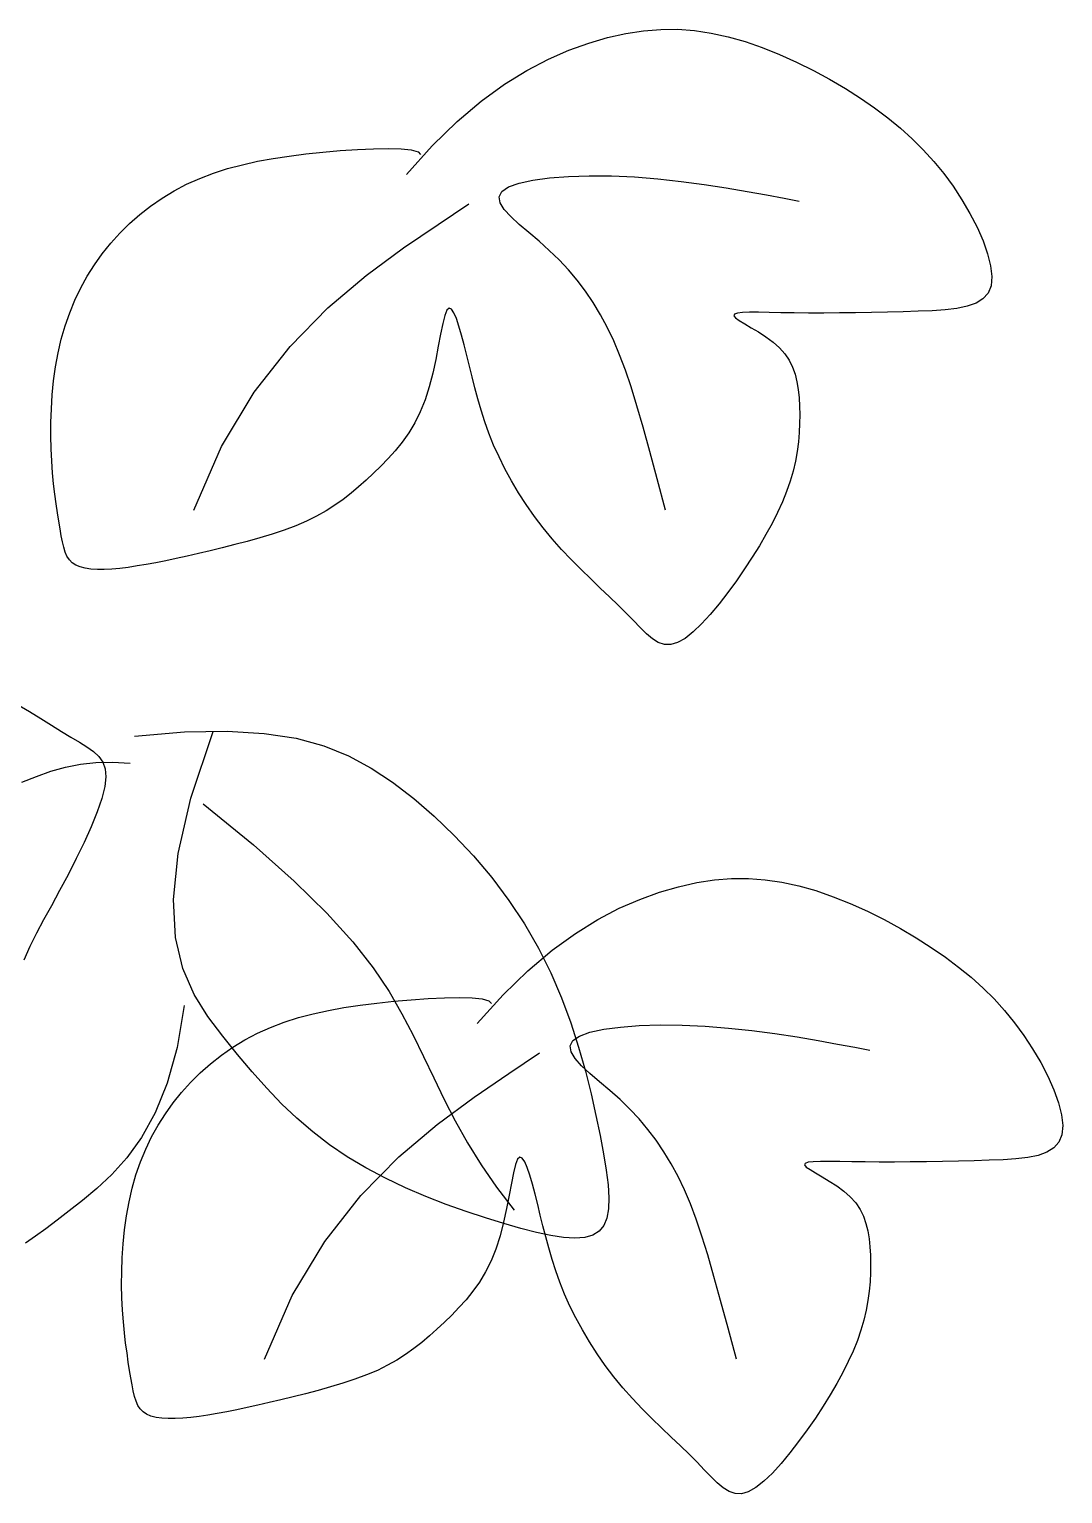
# Model space of a CAD drawing. Header units: millimetres. Extents: x 2 to 5882, y 1831 to 3462.
# Drawn here: x 649.878 to 651.107, y 2702.521 to 2704.263 of the extents above; entities that cross this region are included whole.
import ezdxf

# ---------------------------------------------------------------- set-up
doc = ezdxf.new("R2010")
doc.units = ezdxf.units.MM
doc.layers.add('LH', color=94, linetype='Continuous')
doc.layers.add('尺寸标注', color=4, linetype='Continuous')

# ---------------------------------------------------------------- blocks, each defined once
blk = doc.blocks.new('15')
at = {"layer": 'LH', "color": 38}
for p, q in [((0.3008, 2.2635), (0.3148, 2.2657)), ((0.3148, 2.2657), (0.3284, 2.2668)), ((0.3284, 2.2668), (0.3418, 2.2669)), ((0.3418, 2.2669), (0.3551, 2.2659)), ((0.3551, 2.2659), (0.3684, 2.2639)), ((0.3684, 2.2639), (0.3818, 2.261)), ((0.2556, 2.2502), (0.2713, 2.2558)), ((0.2713, 2.2558), (0.2863, 2.2603)), ((0.2863, 2.2603), (0.3008, 2.2635)), ((0.3818, 2.261), (0.3954, 2.2571)), ((0.3954, 2.2571), (0.409, 2.2524)), ((0.409, 2.2524), (0.4227, 2.2469)), ((0.2222, 2.2343), (0.2393, 2.2432)), ((0.2393, 2.2432), (0.2556, 2.2502)), ((0.4227, 2.2469), (0.4362, 2.2409)), ((0.4362, 2.2409), (0.4495, 2.2342)), ((0.2045, 2.2233), (0.2222, 2.2343)), ((0.4495, 2.2342), (0.4624, 2.2272)), ((0.1861, 2.2099), (0.2045, 2.2233)), ((0.4624, 2.2272), (0.4749, 2.2198)), ((0.4749, 2.2198), (0.4868, 2.2122)), ((0.167, 2.1937), (0.1861, 2.2099)), ((0.4868, 2.2122), (0.498, 2.2045)), ((0.498, 2.2045), (0.5086, 2.1966)), ((0.5086, 2.1966), (0.5185, 2.1884)), ((0.1472, 2.1744), (0.167, 2.1937)), ((0.5185, 2.1884), (0.5279, 2.18)), ((0.0742, 2.1707), (0.0878, 2.1716)), ((0.0878, 2.1716), (0.1007, 2.1722)), ((0.1007, 2.1722), (0.1125, 2.1724)), ((0.1125, 2.1724), (0.1226, 2.1721)), ((0.1226, 2.1721), (0.1306, 2.1713)), ((0.1267, 2.1518), (0.1472, 2.1744)), ((0.1306, 2.1713), (0.1359, 2.1698)), ((0.5279, 2.18), (0.5367, 2.1712)), ((0.5367, 2.1712), (0.545, 2.1621)), ((-0.0151, 2.1564), (-0.0034, 2.1595)), ((-0.0034, 2.1595), (0.0086, 2.1622)), ((0.0086, 2.1622), (0.021, 2.1645)), ((0.021, 2.1645), (0.0338, 2.1664)), ((0.0338, 2.1664), (0.047, 2.1681)), ((0.047, 2.1681), (0.0605, 2.1695)), ((0.0605, 2.1695), (0.0742, 2.1707)), ((0.1359, 2.1698), (0.138, 2.1676)), ((0.545, 2.1621), (0.5529, 2.1525)), ((-0.0476, 2.144), (-0.0372, 2.1487)), ((-0.0372, 2.1487), (-0.0263, 2.1528)), ((-0.0263, 2.1528), (-0.0151, 2.1564)), ((0.2271, 2.1473), (0.2402, 2.1491)), ((0.2402, 2.1491), (0.2552, 2.1502)), ((0.2552, 2.1502), (0.2717, 2.1507)), ((0.2717, 2.1507), (0.2893, 2.1506)), ((0.2893, 2.1506), (0.3075, 2.1498)), ((0.3075, 2.1498), (0.326, 2.1483)), ((0.326, 2.1483), (0.3446, 2.1463)), ((0.5529, 2.1525), (0.5603, 2.1424)), ((-0.0671, 2.133), (-0.0576, 2.1388)), ((-0.0576, 2.1388), (-0.0476, 2.144)), ((0.2003, 2.1341), (0.2024, 2.1383)), ((0.2024, 2.1383), (0.2078, 2.1419)), ((0.2078, 2.1419), (0.2161, 2.1449)), ((0.2161, 2.1449), (0.2271, 2.1473)), ((0.3446, 2.1463), (0.3628, 2.1438)), ((0.3628, 2.1438), (0.3804, 2.1411)), ((0.3804, 2.1411), (0.397, 2.1383)), ((0.397, 2.1383), (0.4124, 2.1356)), ((0.5603, 2.1424), (0.5673, 2.1318)), ((-0.0848, 2.12), (-0.0762, 2.1267)), ((-0.0762, 2.1267), (-0.0671, 2.133)), ((0.1518, 2.1122), (0.1761, 2.1286)), ((0.2011, 2.1293), (0.2003, 2.1341)), ((0.2043, 2.1241), (0.2011, 2.1293)), ((0.4124, 2.1356), (0.4262, 2.1329)), ((0.4262, 2.1329), (0.4381, 2.1306)), ((0.5673, 2.1318), (0.5737, 2.1209)), ((-0.093, 2.1128), (-0.0848, 2.12)), ((0.2095, 2.1184), (0.2043, 2.1241)), ((0.2161, 2.1122), (0.2095, 2.1184)), ((0.5737, 2.1209), (0.5793, 2.1099)), ((-0.1078, 2.0972), (-0.1007, 2.1052)), ((-0.1007, 2.1052), (-0.093, 2.1128)), ((0.1243, 2.0936), (0.1518, 2.1122)), ((0.2237, 2.1057), (0.2161, 2.1122)), ((0.2319, 2.0988), (0.2237, 2.1057)), ((0.5793, 2.1099), (0.5841, 2.0992)), ((-0.1145, 2.0889), (-0.1078, 2.0972)), ((0.0948, 2.0718), (0.1243, 2.0936)), ((0.24, 2.0915), (0.2319, 2.0988)), ((0.2478, 2.084), (0.24, 2.0915)), ((0.5841, 2.0992), (0.5877, 2.0889)), ((-0.1264, 2.0712), (-0.1207, 2.0802)), ((-0.1207, 2.0802), (-0.1145, 2.0889)), ((0.2552, 2.0761), (0.2478, 2.084)), ((0.5877, 2.0889), (0.5901, 2.0794)), ((0.5901, 2.0794), (0.5911, 2.0709)), ((-0.1316, 2.0619), (-0.1264, 2.0712)), ((0.0644, 2.0461), (0.0948, 2.0718)), ((0.2621, 2.0679), (0.2552, 2.0761)), ((0.2687, 2.0593), (0.2621, 2.0679)), ((0.5911, 2.0709), (0.5904, 2.0636)), ((-0.1362, 2.0522), (-0.1316, 2.0619)), ((0.2748, 2.0502), (0.2687, 2.0593)), ((0.5881, 2.0577), (0.584, 2.0532)), ((0.5904, 2.0636), (0.5881, 2.0577)), ((-0.1403, 2.0422), (-0.1362, 2.0522)), ((0.0344, 2.0154), (0.0644, 2.0461)), ((0.1588, 2.0441), (0.1571, 2.0399)), ((0.1605, 2.0457), (0.1588, 2.0441)), ((0.1624, 2.0449), (0.1605, 2.0457)), ((0.1643, 2.0421), (0.1624, 2.0449)), ((0.2806, 2.0406), (0.2748, 2.0502)), ((0.5326, 2.0434), (0.5208, 2.043)), ((0.5438, 2.0438), (0.5326, 2.0434)), ((0.554, 2.0445), (0.5438, 2.0438)), ((0.5633, 2.0456), (0.554, 2.0445)), ((0.5715, 2.0473), (0.5633, 2.0456)), ((0.5785, 2.0497), (0.5715, 2.0473)), ((0.584, 2.0532), (0.5785, 2.0497)), ((-0.147, 2.0213), (-0.1439, 2.0319)), ((-0.1439, 2.0319), (-0.1403, 2.0422)), ((0.1555, 2.0335), (0.1538, 2.0253)), ((0.1571, 2.0399), (0.1555, 2.0335)), ((0.1664, 2.0375), (0.1643, 2.0421)), ((0.1684, 2.0315), (0.1664, 2.0375)), ((0.286, 2.0306), (0.2806, 2.0406)), ((0.3868, 2.041), (0.3863, 2.0398)), ((0.3863, 2.0398), (0.3877, 2.0381)), ((0.3892, 2.0418), (0.3868, 2.041)), ((0.3877, 2.0381), (0.3907, 2.0359)), ((0.3932, 2.0423), (0.3892, 2.0418)), ((0.3907, 2.0359), (0.395, 2.0333)), ((0.3989, 2.0425), (0.3932, 2.0423)), ((0.395, 2.0333), (0.4002, 2.0303)), ((0.406, 2.0425), (0.3989, 2.0425)), ((0.4143, 2.0424), (0.406, 2.0425)), ((0.4238, 2.0422), (0.4143, 2.0424)), ((0.4343, 2.042), (0.4238, 2.0422)), ((0.4457, 2.0419), (0.4343, 2.042)), ((0.4577, 2.0419), (0.4457, 2.0419)), ((0.4701, 2.042), (0.4577, 2.0419)), ((0.4829, 2.0422), (0.4701, 2.042)), ((0.4957, 2.0424), (0.4829, 2.0422)), ((0.5084, 2.0427), (0.4957, 2.0424)), ((0.5208, 2.043), (0.5084, 2.0427)), ((-0.1495, 2.0105), (-0.147, 2.0213)), ((0.1538, 2.0253), (0.152, 2.0157)), ((0.1705, 2.0245), (0.1684, 2.0315)), ((0.1726, 2.0166), (0.1705, 2.0245)), ((0.2911, 2.02), (0.286, 2.0306)), ((0.4002, 2.0303), (0.4059, 2.0269)), ((0.4059, 2.0269), (0.4118, 2.0231)), ((0.4118, 2.0231), (0.4175, 2.0189)), ((-0.1515, 1.9994), (-0.1495, 2.0105)), ((0.0059, 1.9791), (0.0344, 2.0154)), ((0.152, 2.0157), (0.15, 2.0052)), ((0.1747, 2.0083), (0.1726, 2.0166)), ((0.2958, 2.0088), (0.2911, 2.02)), ((0.3004, 1.9967), (0.2958, 2.0088)), ((0.4175, 2.0189), (0.4226, 2.0144)), ((0.4226, 2.0144), (0.4269, 2.0096)), ((0.4269, 2.0096), (0.4303, 2.0045)), ((-0.1531, 1.9882), (-0.1515, 1.9994)), ((0.15, 2.0052), (0.1476, 1.9943)), ((0.1768, 1.9999), (0.1747, 2.0083)), ((0.1788, 1.9913), (0.1768, 1.9999)), ((0.4303, 2.0045), (0.433, 1.999)), ((0.433, 1.999), (0.435, 1.9934)), ((-0.1542, 1.9771), (-0.1531, 1.9882)), ((0.1476, 1.9943), (0.1448, 1.9835)), ((0.181, 1.9826), (0.1788, 1.9913)), ((0.3049, 1.9833), (0.3004, 1.9967)), ((0.435, 1.9934), (0.4365, 1.9874)), ((0.4365, 1.9874), (0.4375, 1.9812)), ((-0.1549, 1.966), (-0.1542, 1.9771)), ((-0.02, 1.9361), (0.0059, 1.9791)), ((0.1448, 1.9835), (0.1416, 1.9731)), ((0.1834, 1.9738), (0.181, 1.9826)), ((0.186, 1.9649), (0.1834, 1.9738)), ((0.3095, 1.9683), (0.3049, 1.9833)), ((0.4375, 1.9812), (0.4382, 1.9748)), ((0.4382, 1.9748), (0.4385, 1.9682)), ((-0.1553, 1.9551), (-0.1549, 1.966)), ((0.1377, 1.9635), (0.1333, 1.9548)), ((0.1416, 1.9731), (0.1377, 1.9635)), ((0.1889, 1.9558), (0.186, 1.9649)), ((0.3144, 1.9514), (0.3095, 1.9683)), ((0.4385, 1.9682), (0.4387, 1.9613)), ((-0.1553, 1.9445), (-0.1553, 1.9551)), ((0.1333, 1.9548), (0.1285, 1.9469)), ((0.1922, 1.9467), (0.1889, 1.9558)), ((0.3198, 1.9322), (0.3144, 1.9514)), ((0.4386, 1.9543), (0.4383, 1.9471)), ((0.4387, 1.9613), (0.4386, 1.9543)), ((-0.1551, 1.9343), (-0.1553, 1.9445)), ((0.1233, 1.9396), (0.1179, 1.9328)), ((0.1285, 1.9469), (0.1233, 1.9396)), ((0.1959, 1.9373), (0.1922, 1.9467)), ((0.4376, 1.9398), (0.4366, 1.9322)), ((0.4383, 1.9471), (0.4376, 1.9398)), ((-0.1546, 1.9246), (-0.1551, 1.9343)), ((-0.042, 1.8857), (-0.02, 1.9361)), ((0.1179, 1.9328), (0.1122, 1.9265)), ((0.2002, 1.9279), (0.1959, 1.9373)), ((0.2049, 1.9184), (0.2002, 1.9279)), ((0.3257, 1.9104), (0.3198, 1.9322)), ((0.4366, 1.9322), (0.4352, 1.9245)), ((-0.1539, 1.9153), (-0.1546, 1.9246)), ((0.1064, 1.9206), (0.1006, 1.9149)), ((0.1122, 1.9265), (0.1064, 1.9206)), ((0.2101, 1.9089), (0.2049, 1.9184)), ((0.4334, 1.9166), (0.431, 1.9086)), ((0.4352, 1.9245), (0.4334, 1.9166)), ((-0.1531, 1.9066), (-0.1539, 1.9153)), ((-0.1521, 1.8983), (-0.1531, 1.9066)), ((0.0888, 1.9041), (0.0828, 1.899)), ((0.0947, 1.9094), (0.0888, 1.9041)), ((0.1006, 1.9149), (0.0947, 1.9094)), ((0.2157, 1.8994), (0.2101, 1.9089)), ((0.3323, 1.8857), (0.3257, 1.9104)), ((0.431, 1.9086), (0.4282, 1.9005)), ((-0.1511, 1.8906), (-0.1521, 1.8983)), ((0.0765, 1.8941), (0.07, 1.8895)), ((0.0828, 1.899), (0.0765, 1.8941)), ((0.2218, 1.89), (0.2157, 1.8994)), ((0.4282, 1.9005), (0.4249, 1.8922)), ((-0.15, 1.8835), (-0.1511, 1.8906)), ((-0.149, 1.8769), (-0.15, 1.8835)), ((0.0555, 1.8808), (0.0475, 1.8769)), ((0.063, 1.885), (0.0555, 1.8808)), ((0.07, 1.8895), (0.063, 1.885)), ((0.2282, 1.8807), (0.2218, 1.89)), ((0.421, 1.8837), (0.4167, 1.8751)), ((0.4249, 1.8922), (0.421, 1.8837)), ((-0.148, 1.8709), (-0.149, 1.8769)), ((-0.147, 1.8654), (-0.148, 1.8709)), ((0.0297, 1.8698), (0.0202, 1.8666)), ((0.0389, 1.8732), (0.0297, 1.8698)), ((0.0475, 1.8769), (0.0389, 1.8732)), ((0.2351, 1.8717), (0.2282, 1.8807)), ((0.2422, 1.863), (0.2351, 1.8717)), ((0.4167, 1.8751), (0.4119, 1.8664)), ((-0.1461, 1.8605), (-0.147, 1.8654)), ((-0.1451, 1.8562), (-0.1461, 1.8605)), ((-0.0095, 1.8583), (-0.0194, 1.8558)), ((0.0004, 1.8609), (-0.0095, 1.8583)), ((0.0104, 1.8637), (0.0004, 1.8609)), ((0.0202, 1.8666), (0.0104, 1.8637)), ((0.2497, 1.8545), (0.2422, 1.863)), ((0.4119, 1.8664), (0.4067, 1.8574)), ((-0.1439, 1.8524), (-0.1451, 1.8562)), ((-0.1425, 1.8491), (-0.1439, 1.8524)), ((-0.1406, 1.8463), (-0.1425, 1.8491)), ((-0.1384, 1.844), (-0.1406, 1.8463)), ((-0.0558, 1.8474), (-0.0641, 1.8456)), ((-0.0472, 1.8493), (-0.0558, 1.8474)), ((-0.0383, 1.8514), (-0.0472, 1.8493)), ((-0.029, 1.8535), (-0.0383, 1.8514)), ((-0.0194, 1.8558), (-0.029, 1.8535)), ((0.2574, 1.8464), (0.2497, 1.8545)), ((0.2652, 1.8386), (0.2574, 1.8464)), ((0.401, 1.8483), (0.3949, 1.8391)), ((0.4067, 1.8574), (0.401, 1.8483)), ((-0.1355, 1.8421), (-0.1384, 1.844)), ((-0.1321, 1.8406), (-0.1355, 1.8421)), ((-0.1281, 1.8396), (-0.1321, 1.8406)), ((-0.1235, 1.8389), (-0.1281, 1.8396)), ((-0.1184, 1.8386), (-0.1235, 1.8389)), ((-0.1129, 1.8386), (-0.1184, 1.8386)), ((-0.1069, 1.8389), (-0.1129, 1.8386)), ((-0.1005, 1.8395), (-0.1069, 1.8389)), ((-0.0939, 1.8403), (-0.1005, 1.8395)), ((-0.0869, 1.8414), (-0.0939, 1.8403)), ((-0.0796, 1.8426), (-0.0869, 1.8414)), ((-0.072, 1.844), (-0.0796, 1.8426)), ((-0.0641, 1.8456), (-0.072, 1.844)), ((0.2729, 1.8311), (0.2652, 1.8386)), ((0.3949, 1.8391), (0.3884, 1.8297)), ((0.2805, 1.8239), (0.2729, 1.8311)), ((0.2878, 1.817), (0.2805, 1.8239)), ((0.3884, 1.8297), (0.3817, 1.8203)), ((0.2947, 1.8104), (0.2878, 1.817)), ((0.3747, 1.8114), (0.3677, 1.803)), ((0.3817, 1.8203), (0.3747, 1.8114)), ((0.3011, 1.8041), (0.2947, 1.8104)), ((0.3069, 1.7981), (0.3011, 1.8041)), ((0.3677, 1.803), (0.3608, 1.7955)), ((0.3121, 1.7925), (0.3069, 1.7981)), ((0.3171, 1.7877), (0.3121, 1.7925)), ((0.3541, 1.7891), (0.3477, 1.784)), ((0.3608, 1.7955), (0.3541, 1.7891)), ((0.3218, 1.7837), (0.3171, 1.7877)), ((0.3265, 1.7808), (0.3218, 1.7837)), ((0.3313, 1.7792), (0.3265, 1.7808)), ((0.3363, 1.7791), (0.3313, 1.7792)), ((0.3418, 1.7806), (0.3363, 1.7791)), ((0.3477, 1.784), (0.3418, 1.7806)), ((-0.1817, 1.7315), (-0.1722, 1.726)), ((-0.1722, 1.726), (-0.1632, 1.7206)), ((-0.1632, 1.7206), (-0.1547, 1.7152)), ((-0.1547, 1.7152), (-0.1468, 1.7102)), ((-0.1468, 1.7102), (-0.1395, 1.7057)), ((-0.0889, 1.7066), (-0.0494, 1.7098)), ((-0.0494, 1.7098), (-0.0154, 1.7104)), ((-0.0442, 1.6574), (-0.0265, 1.7101)), ((-0.0154, 1.7104), (0.0139, 1.7087)), ((0.0139, 1.7087), (0.0392, 1.7048)), ((-0.1395, 1.7057), (-0.1327, 1.7016)), ((-0.1327, 1.7016), (-0.1267, 1.698)), ((-0.1267, 1.698), (-0.1215, 1.6943)), ((0.0392, 1.7048), (0.0613, 1.6988)), ((0.0613, 1.6988), (0.0809, 1.6908)), ((-0.1438, 1.6818), (-0.1319, 1.6842)), ((-0.1319, 1.6842), (-0.1195, 1.6856)), ((-0.1215, 1.6943), (-0.1173, 1.6904)), ((-0.1195, 1.6856), (-0.1064, 1.6859)), ((-0.1173, 1.6904), (-0.1142, 1.6859)), ((-0.1142, 1.6859), (-0.1122, 1.6807)), ((-0.1064, 1.6859), (-0.0923, 1.685)), ((0.0809, 1.6908), (0.0988, 1.6812)), ((-0.1784, 1.67), (-0.1668, 1.6746)), ((-0.1668, 1.6746), (-0.1553, 1.6786)), ((-0.1553, 1.6786), (-0.1438, 1.6818)), ((-0.1116, 1.6743), (-0.1125, 1.6665)), ((-0.1122, 1.6807), (-0.1116, 1.6743)), ((0.0988, 1.6812), (0.1158, 1.6699)), ((-0.1125, 1.6665), (-0.1149, 1.6571)), ((0.1158, 1.6699), (0.1325, 1.6571)), ((-0.1149, 1.6571), (-0.1186, 1.6464)), ((-0.0543, 1.6134), (-0.0442, 1.6574)), ((-0.0344, 1.6528), (0.0054, 1.6203)), ((0.1325, 1.6571), (0.1488, 1.6431)), ((-0.1186, 1.6464), (-0.1233, 1.6347)), ((0.1488, 1.6431), (0.1647, 1.6278)), ((-0.1233, 1.6347), (-0.129, 1.6222)), ((0.1647, 1.6278), (0.1799, 1.6115)), ((-0.129, 1.6222), (-0.1352, 1.6094)), ((0.0054, 1.6203), (0.0378, 1.5916)), ((-0.1352, 1.6094), (-0.1417, 1.5965)), ((-0.058, 1.5769), (-0.0543, 1.6134)), ((0.1799, 1.6115), (0.1944, 1.5943)), ((-0.1417, 1.5965), (-0.1484, 1.584)), ((0.0378, 1.5916), (0.0637, 1.5661)), ((0.1944, 1.5943), (0.2079, 1.5763)), ((0.357, 1.5904), (0.371, 1.5926)), ((0.371, 1.5926), (0.3846, 1.5937)), ((0.3846, 1.5937), (0.398, 1.5937)), ((0.398, 1.5937), (0.4113, 1.5927)), ((0.4113, 1.5927), (0.4246, 1.5908)), ((0.4246, 1.5908), (0.438, 1.5878)), ((-0.1484, 1.584), (-0.1549, 1.572)), ((0.3118, 1.5771), (0.3275, 1.5827)), ((0.3275, 1.5827), (0.3425, 1.5871)), ((0.3425, 1.5871), (0.357, 1.5904)), ((0.438, 1.5878), (0.4515, 1.584)), ((0.4515, 1.584), (0.4652, 1.5792)), ((0.4652, 1.5792), (0.4788, 1.5738)), ((-0.1549, 1.572), (-0.1611, 1.5608)), ((-0.0564, 1.5469), (-0.058, 1.5769)), ((0.2079, 1.5763), (0.2203, 1.5576)), ((0.2784, 1.5611), (0.2954, 1.57)), ((0.2954, 1.57), (0.3118, 1.5771)), ((0.4788, 1.5738), (0.4924, 1.5677)), ((0.4924, 1.5677), (0.5057, 1.5611)), ((-0.1611, 1.5608), (-0.1668, 1.5502)), ((0.0637, 1.5661), (0.0842, 1.5434)), ((0.2203, 1.5576), (0.2314, 1.5384)), ((0.2607, 1.5501), (0.2784, 1.5611)), ((0.5057, 1.5611), (0.5186, 1.554)), ((-0.1668, 1.5502), (-0.1721, 1.5397)), ((-0.0505, 1.5222), (-0.0564, 1.5469)), ((0.2422, 1.5367), (0.2607, 1.5501)), ((0.5186, 1.554), (0.5311, 1.5466)), ((0.5311, 1.5466), (0.5429, 1.539)), ((-0.1721, 1.5397), (-0.1768, 1.5289)), ((0.0842, 1.5434), (0.1003, 1.5229)), ((0.2231, 1.5205), (0.2422, 1.5367)), ((0.2314, 1.5384), (0.2412, 1.5188)), ((0.5429, 1.539), (0.5542, 1.5313)), ((-0.0416, 1.5017), (-0.0505, 1.5222)), ((0.1003, 1.5229), (0.1129, 1.504)), ((0.5542, 1.5313), (0.5647, 1.5234)), ((0.5647, 1.5234), (0.5747, 1.5153)), ((0.2034, 1.5013), (0.2231, 1.5205)), ((0.2412, 1.5188), (0.2497, 1.499)), ((0.5747, 1.5153), (0.5841, 1.5068)), ((-0.0307, 1.4842), (-0.0416, 1.5017)), ((0.1129, 1.504), (0.1232, 1.4863)), ((0.1304, 1.4975), (0.144, 1.4985)), ((0.144, 1.4985), (0.1569, 1.4991)), ((0.1569, 1.4991), (0.1687, 1.4993)), ((0.1687, 1.4993), (0.1788, 1.499)), ((0.1788, 1.499), (0.1867, 1.4981)), ((0.1829, 1.4786), (0.2034, 1.5013)), ((0.1867, 1.4981), (0.192, 1.4967)), ((0.2497, 1.499), (0.2571, 1.4793)), ((0.5841, 1.5068), (0.5929, 1.4981)), ((0.5929, 1.4981), (0.6012, 1.4889)), ((-0.0495, 1.493), (-0.0552, 1.4596)), ((0.0411, 1.4833), (0.0527, 1.4864)), ((0.0527, 1.4864), (0.0648, 1.489)), ((0.0648, 1.489), (0.0772, 1.4913)), ((0.0772, 1.4913), (0.09, 1.4933)), ((0.09, 1.4933), (0.1032, 1.4949)), ((0.1032, 1.4949), (0.1167, 1.4963)), ((0.1167, 1.4963), (0.1304, 1.4975)), ((0.1232, 1.4863), (0.132, 1.4693)), ((0.192, 1.4967), (0.1942, 1.4945)), ((0.6012, 1.4889), (0.6091, 1.4793)), ((-0.0189, 1.4687), (-0.0307, 1.4842)), ((0.0086, 1.4709), (0.019, 1.4756)), ((0.019, 1.4756), (0.0298, 1.4797)), ((0.0298, 1.4797), (0.0411, 1.4833)), ((0.2571, 1.4793), (0.2633, 1.4599)), ((0.2832, 1.4741), (0.2964, 1.4759)), ((0.2964, 1.4759), (0.3114, 1.4771)), ((0.3114, 1.4771), (0.3279, 1.4776)), ((0.3279, 1.4776), (0.3454, 1.4774)), ((0.3454, 1.4774), (0.3637, 1.4766)), ((0.3637, 1.4766), (0.3822, 1.4751)), ((0.3822, 1.4751), (0.4008, 1.4731)), ((0.6091, 1.4793), (0.6165, 1.4692)), ((-0.0072, 1.4541), (-0.0189, 1.4687)), ((-0.0109, 1.4598), (-0.0014, 1.4656)), ((-0.0014, 1.4656), (0.0086, 1.4709)), ((0.132, 1.4693), (0.1402, 1.4524)), ((0.2565, 1.4609), (0.2586, 1.4651)), ((0.2586, 1.4651), (0.264, 1.4687)), ((0.264, 1.4687), (0.2723, 1.4717)), ((0.2723, 1.4717), (0.2832, 1.4741)), ((0.4008, 1.4731), (0.419, 1.4707)), ((0.419, 1.4707), (0.4366, 1.468)), ((0.4366, 1.468), (0.4532, 1.4652)), ((0.4532, 1.4652), (0.4686, 1.4624)), ((0.6165, 1.4692), (0.6234, 1.4586)), ((-0.0552, 1.4596), (-0.063, 1.4315)), ((-0.0287, 1.4468), (-0.02, 1.4536)), ((-0.02, 1.4536), (-0.0109, 1.4598)), ((0.0043, 1.4404), (-0.0072, 1.4541)), ((0.1402, 1.4524), (0.1484, 1.4355)), ((0.2079, 1.439), (0.2322, 1.4554)), ((0.2573, 1.4562), (0.2565, 1.4609)), ((0.2605, 1.4509), (0.2573, 1.4562)), ((0.2633, 1.4599), (0.2687, 1.441)), ((0.4686, 1.4624), (0.4824, 1.4598)), ((0.4824, 1.4598), (0.4943, 1.4575)), ((0.6234, 1.4586), (0.6299, 1.4477)), ((-0.0445, 1.432), (-0.0368, 1.4396)), ((-0.0368, 1.4396), (-0.0287, 1.4468)), ((0.0159, 1.4274), (0.0043, 1.4404)), ((0.2657, 1.4452), (0.2605, 1.4509)), ((0.2723, 1.4391), (0.2657, 1.4452)), ((0.2687, 1.441), (0.2732, 1.4229)), ((0.6299, 1.4477), (0.6355, 1.4368)), ((-0.063, 1.4315), (-0.0726, 1.4079)), ((-0.0517, 1.4241), (-0.0445, 1.432)), ((0.1484, 1.4355), (0.1567, 1.4185)), ((0.1805, 1.4204), (0.2079, 1.439)), ((0.2799, 1.4325), (0.2723, 1.4391)), ((0.288, 1.4256), (0.2799, 1.4325)), ((0.6355, 1.4368), (0.6403, 1.426)), ((-0.0584, 1.4157), (-0.0517, 1.4241)), ((0.0277, 1.4151), (0.0159, 1.4274)), ((0.151, 1.3986), (0.1805, 1.4204)), ((0.1567, 1.4185), (0.1655, 1.4015)), ((0.2732, 1.4229), (0.277, 1.4058)), ((0.2962, 1.4184), (0.288, 1.4256)), ((0.304, 1.4108), (0.2962, 1.4184)), ((0.6403, 1.426), (0.6439, 1.4158)), ((-0.0726, 1.4079), (-0.0834, 1.3884)), ((-0.0702, 1.3981), (-0.0645, 1.4071)), ((-0.0645, 1.4071), (-0.0584, 1.4157)), ((0.0398, 1.4036), (0.0277, 1.4151)), ((0.277, 1.4058), (0.2803, 1.3899)), ((0.3114, 1.403), (0.304, 1.4108)), ((0.6439, 1.4158), (0.6463, 1.4063)), ((0.6463, 1.4063), (0.6473, 1.3977)), ((-0.0754, 1.3887), (-0.0702, 1.3981)), ((0.0524, 1.3927), (0.0398, 1.4036)), ((0.1206, 1.3729), (0.151, 1.3986)), ((0.1655, 1.4015), (0.1752, 1.3842)), ((0.3183, 1.3947), (0.3114, 1.403)), ((0.3249, 1.3861), (0.3183, 1.3947)), ((0.6473, 1.3977), (0.6466, 1.3904)), ((-0.0834, 1.3884), (-0.095, 1.3723)), ((-0.08, 1.379), (-0.0754, 1.3887)), ((0.0656, 1.3826), (0.0524, 1.3927)), ((0.0796, 1.3731), (0.0656, 1.3826)), ((0.1752, 1.3842), (0.186, 1.3667)), ((0.2803, 1.3899), (0.283, 1.3754)), ((0.331, 1.377), (0.3249, 1.3861)), ((0.6442, 1.3845), (0.6402, 1.38)), ((0.6466, 1.3904), (0.6442, 1.3845)), ((-0.095, 1.3723), (-0.107, 1.359)), ((-0.0842, 1.3691), (-0.08, 1.379)), ((0.0945, 1.3643), (0.0796, 1.3731)), ((0.0906, 1.3423), (0.1206, 1.3729)), ((0.2149, 1.371), (0.2133, 1.3668)), ((0.2167, 1.3726), (0.2149, 1.371)), ((0.2186, 1.3718), (0.2167, 1.3726)), ((0.2205, 1.3689), (0.2186, 1.3718)), ((0.283, 1.3754), (0.2852, 1.3623)), ((0.3368, 1.3675), (0.331, 1.377)), ((0.5888, 1.3702), (0.5769, 1.3698)), ((0.5999, 1.3707), (0.5888, 1.3702)), ((0.6102, 1.3714), (0.5999, 1.3707)), ((0.6195, 1.3724), (0.6102, 1.3714)), ((0.6277, 1.3741), (0.6195, 1.3724)), ((0.6346, 1.3766), (0.6277, 1.3741)), ((0.6402, 1.38), (0.6346, 1.3766)), ((-0.107, 1.359), (-0.1189, 1.3479)), ((-0.0908, 1.3482), (-0.0878, 1.3588)), ((-0.0878, 1.3588), (-0.0842, 1.3691)), ((0.11, 1.3561), (0.0945, 1.3643)), ((0.186, 1.3667), (0.1982, 1.3489)), ((0.2117, 1.3603), (0.21, 1.3521)), ((0.2133, 1.3668), (0.2117, 1.3603)), ((0.2225, 1.3644), (0.2205, 1.3689)), ((0.2246, 1.3584), (0.2225, 1.3644)), ((0.2267, 1.3513), (0.2246, 1.3584)), ((0.2852, 1.3623), (0.2866, 1.3507)), ((0.3422, 1.3574), (0.3368, 1.3675)), ((0.443, 1.3678), (0.4425, 1.3666)), ((0.4425, 1.3666), (0.4439, 1.3649)), ((0.4453, 1.3687), (0.443, 1.3678)), ((0.4439, 1.3649), (0.4469, 1.3628)), ((0.4494, 1.3691), (0.4453, 1.3687)), ((0.4469, 1.3628), (0.4512, 1.3602)), ((0.4551, 1.3693), (0.4494, 1.3691)), ((0.4512, 1.3602), (0.4564, 1.3572)), ((0.4621, 1.3693), (0.4551, 1.3693)), ((0.4705, 1.3692), (0.4621, 1.3693)), ((0.48, 1.369), (0.4705, 1.3692)), ((0.4905, 1.3689), (0.48, 1.369)), ((0.5018, 1.3688), (0.4905, 1.3689)), ((0.5138, 1.3688), (0.5018, 1.3688)), ((0.5263, 1.3689), (0.5138, 1.3688)), ((0.5391, 1.369), (0.5263, 1.3689)), ((0.5519, 1.3692), (0.5391, 1.369)), ((0.5646, 1.3695), (0.5519, 1.3692)), ((0.5769, 1.3698), (0.5646, 1.3695)), ((-0.1189, 1.3479), (-0.1303, 1.3384)), ((-0.0933, 1.3373), (-0.0908, 1.3482)), ((0.126, 1.3485), (0.11, 1.3561)), ((0.1422, 1.3416), (0.126, 1.3485)), ((0.1982, 1.3489), (0.2121, 1.3307)), ((0.21, 1.3521), (0.2082, 1.3425)), ((0.2288, 1.3435), (0.2267, 1.3513)), ((0.2866, 1.3507), (0.2873, 1.3405)), ((0.3473, 1.3469), (0.3422, 1.3574)), ((0.352, 1.3356), (0.3473, 1.3469)), ((0.4564, 1.3572), (0.4621, 1.3537)), ((0.4621, 1.3537), (0.468, 1.3499)), ((0.468, 1.3499), (0.4737, 1.3458)), ((-0.1303, 1.3384), (-0.1408, 1.3301)), ((-0.0954, 1.3262), (-0.0933, 1.3373)), ((0.0621, 1.3059), (0.0906, 1.3423)), ((0.1583, 1.3353), (0.1422, 1.3416)), ((0.1742, 1.3296), (0.1583, 1.3353)), ((0.2082, 1.3425), (0.2062, 1.3321)), ((0.2309, 1.3352), (0.2288, 1.3435)), ((0.2329, 1.3267), (0.2309, 1.3352)), ((0.2873, 1.3405), (0.2871, 1.3318)), ((0.3565, 1.3235), (0.352, 1.3356)), ((0.4737, 1.3458), (0.4788, 1.3413)), ((0.4788, 1.3413), (0.4831, 1.3364)), ((0.4831, 1.3364), (0.4865, 1.3313)), ((-0.1408, 1.3301), (-0.1504, 1.3227)), ((-0.0969, 1.3151), (-0.0954, 1.3262)), ((0.1895, 1.3245), (0.1742, 1.3296)), ((0.204, 1.32), (0.1895, 1.3245)), ((0.2062, 1.3321), (0.2038, 1.3212)), ((0.235, 1.3182), (0.2329, 1.3267)), ((0.2858, 1.3244), (0.2833, 1.3185)), ((0.2871, 1.3318), (0.2858, 1.3244)), ((0.4865, 1.3313), (0.4892, 1.3259)), ((0.4892, 1.3259), (0.4912, 1.3202)), ((-0.1594, 1.316), (-0.1676, 1.31)), ((-0.1504, 1.3227), (-0.1594, 1.316)), ((-0.098, 1.3039), (-0.0969, 1.3151)), ((0.2038, 1.3212), (0.201, 1.3103)), ((0.2175, 1.3161), (0.204, 1.32)), ((0.2299, 1.3129), (0.2175, 1.3161)), ((0.2413, 1.3105), (0.2299, 1.3129)), ((0.2372, 1.3095), (0.235, 1.3182)), ((0.2796, 1.314), (0.2745, 1.3109)), ((0.2833, 1.3185), (0.2796, 1.314)), ((0.3611, 1.3101), (0.3565, 1.3235)), ((0.4912, 1.3202), (0.4927, 1.3142)), ((0.4927, 1.3142), (0.4937, 1.308)), ((-0.1676, 1.31), (-0.1754, 1.3044)), ((-0.0988, 1.2929), (-0.098, 1.3039)), ((0.0362, 1.263), (0.0621, 1.3059)), ((0.201, 1.3103), (0.1977, 1.2999)), ((0.2396, 1.3007), (0.2372, 1.3095)), ((0.2422, 1.2917), (0.2396, 1.3007)), ((0.2514, 1.309), (0.2413, 1.3105)), ((0.2604, 1.3085), (0.2514, 1.309)), ((0.2681, 1.3091), (0.2604, 1.3085)), ((0.2745, 1.3109), (0.2681, 1.3091)), ((0.3657, 1.2952), (0.3611, 1.3101)), ((0.4937, 1.308), (0.4944, 1.3016)), ((0.4944, 1.3016), (0.4947, 1.295)), ((-0.0991, 1.282), (-0.0988, 1.2929)), ((0.1939, 1.2904), (0.1895, 1.2817)), ((0.1977, 1.2999), (0.1939, 1.2904)), ((0.2451, 1.2827), (0.2422, 1.2917)), ((0.3706, 1.2782), (0.3657, 1.2952)), ((0.4947, 1.295), (0.4949, 1.2882)), ((-0.0992, 1.2714), (-0.0991, 1.282)), ((0.1895, 1.2817), (0.1847, 1.2737)), ((0.2484, 1.2735), (0.2451, 1.2827)), ((0.3759, 1.2591), (0.3706, 1.2782)), ((0.4948, 1.2812), (0.4945, 1.274)), ((0.4949, 1.2882), (0.4948, 1.2812)), ((-0.0989, 1.2612), (-0.0992, 1.2714)), ((0.1795, 1.2664), (0.1741, 1.2597)), ((0.1847, 1.2737), (0.1795, 1.2664)), ((0.2521, 1.2642), (0.2484, 1.2735)), ((0.4938, 1.2666), (0.4928, 1.2591)), ((0.4945, 1.274), (0.4938, 1.2666)), ((-0.0985, 1.2514), (-0.0989, 1.2612)), ((0.0142, 1.2126), (0.0362, 1.263)), ((0.1741, 1.2597), (0.1684, 1.2534)), ((0.2563, 1.2547), (0.2521, 1.2642)), ((0.2611, 1.2452), (0.2563, 1.2547)), ((0.3818, 1.2372), (0.3759, 1.2591)), ((0.4928, 1.2591), (0.4914, 1.2513)), ((-0.0978, 1.2422), (-0.0985, 1.2514)), ((0.1626, 1.2474), (0.1568, 1.2418)), ((0.1684, 1.2534), (0.1626, 1.2474)), ((0.2663, 1.2357), (0.2611, 1.2452)), ((0.4895, 1.2435), (0.4872, 1.2355)), ((0.4914, 1.2513), (0.4895, 1.2435)), ((-0.0969, 1.2334), (-0.0978, 1.2422)), ((-0.096, 1.2252), (-0.0969, 1.2334)), ((0.145, 1.231), (0.139, 1.2259)), ((0.1509, 1.2363), (0.145, 1.231)), ((0.1568, 1.2418), (0.1509, 1.2363)), ((0.2719, 1.2262), (0.2663, 1.2357)), ((0.3885, 1.2125), (0.3818, 1.2372)), ((0.4872, 1.2355), (0.4844, 1.2273)), ((-0.0949, 1.2175), (-0.096, 1.2252)), ((0.1327, 1.221), (0.1261, 1.2163)), ((0.139, 1.2259), (0.1327, 1.221)), ((0.278, 1.2168), (0.2719, 1.2262)), ((0.481, 1.219), (0.4772, 1.2106)), ((0.4844, 1.2273), (0.481, 1.219)), ((-0.0939, 1.2103), (-0.0949, 1.2175)), ((-0.0928, 1.2037), (-0.0939, 1.2103)), ((0.1117, 1.2077), (0.1037, 1.2037)), ((0.1191, 1.2119), (0.1117, 1.2077)), ((0.1261, 1.2163), (0.1191, 1.2119)), ((0.2844, 1.2076), (0.278, 1.2168)), ((0.2912, 1.1986), (0.2844, 1.2076)), ((0.4772, 1.2106), (0.4729, 1.202)), ((-0.0918, 1.1977), (-0.0928, 1.2037)), ((-0.0909, 1.1923), (-0.0918, 1.1977)), ((0.0859, 1.1966), (0.0764, 1.1935)), ((0.0951, 1.2001), (0.0859, 1.1966)), ((0.1037, 1.2037), (0.0951, 1.2001)), ((0.2984, 1.1898), (0.2912, 1.1986)), ((0.4729, 1.202), (0.4681, 1.1932)), ((-0.0899, 1.1874), (-0.0909, 1.1923)), ((-0.0889, 1.183), (-0.0899, 1.1874)), ((0.0466, 1.1851), (0.0368, 1.1827)), ((0.0566, 1.1877), (0.0466, 1.1851)), ((0.0665, 1.1905), (0.0566, 1.1877)), ((0.0764, 1.1935), (0.0665, 1.1905)), ((0.3059, 1.1814), (0.2984, 1.1898)), ((0.4629, 1.1843), (0.4572, 1.1752)), ((0.4681, 1.1932), (0.4629, 1.1843)), ((-0.0877, 1.1792), (-0.0889, 1.183)), ((-0.0863, 1.1759), (-0.0877, 1.1792)), ((-0.0845, 1.1731), (-0.0863, 1.1759)), ((-0.0822, 1.1708), (-0.0845, 1.1731)), ((0.0004, 1.1742), (-0.0079, 1.1725)), ((0.0089, 1.1761), (0.0004, 1.1742)), ((0.0179, 1.1782), (0.0089, 1.1761)), ((0.0271, 1.1804), (0.0179, 1.1782)), ((0.0368, 1.1827), (0.0271, 1.1804)), ((0.3136, 1.1733), (0.3059, 1.1814)), ((0.3214, 1.1655), (0.3136, 1.1733)), ((0.4572, 1.1752), (0.4511, 1.1659)), ((-0.0794, 1.1689), (-0.0822, 1.1708)), ((-0.0759, 1.1675), (-0.0794, 1.1689)), ((-0.0719, 1.1664), (-0.0759, 1.1675)), ((-0.0673, 1.1658), (-0.0719, 1.1664)), ((-0.0622, 1.1654), (-0.0673, 1.1658)), ((-0.0567, 1.1655), (-0.0622, 1.1654)), ((-0.0507, 1.1658), (-0.0567, 1.1655)), ((-0.0444, 1.1664), (-0.0507, 1.1658)), ((-0.0377, 1.1672), (-0.0444, 1.1664)), ((-0.0307, 1.1682), (-0.0377, 1.1672)), ((-0.0234, 1.1694), (-0.0307, 1.1682)), ((-0.0158, 1.1709), (-0.0234, 1.1694)), ((-0.0079, 1.1725), (-0.0158, 1.1709)), ((0.3291, 1.158), (0.3214, 1.1655)), ((0.4511, 1.1659), (0.4446, 1.1565)), ((0.3367, 1.1508), (0.3291, 1.158)), ((0.344, 1.1439), (0.3367, 1.1508)), ((0.4446, 1.1565), (0.4378, 1.1472)), ((0.3509, 1.1373), (0.344, 1.1439)), ((0.4309, 1.1382), (0.4239, 1.1298)), ((0.4378, 1.1472), (0.4309, 1.1382)), ((0.3573, 1.1309), (0.3509, 1.1373)), ((0.363, 1.1249), (0.3573, 1.1309)), ((0.4239, 1.1298), (0.417, 1.1223)), ((0.3683, 1.1194), (0.363, 1.1249)), ((0.3732, 1.1145), (0.3683, 1.1194)), ((0.4103, 1.1159), (0.4039, 1.1109)), ((0.417, 1.1223), (0.4103, 1.1159)), ((0.378, 1.1105), (0.3732, 1.1145)), ((0.3827, 1.1076), (0.378, 1.1105)), ((0.3874, 1.106), (0.3827, 1.1076)), ((0.3925, 1.1059), (0.3874, 1.106)), ((0.3979, 1.1075), (0.3925, 1.1059)), ((0.4039, 1.1109), (0.3979, 1.1075))]:
    blk.add_line(p, q, dxfattribs=at)

msp = doc.modelspace()

# ---------------------------------------------------------------- block references
at = {"layer": '尺寸标注', "color": 3, "xscale": 1.5, "yscale": 1.5, "zscale": 1.5}
msp.add_blockref('15', (650.13615, 2700.8624), dxfattribs=at)

doc.saveas('drawing.dxf')
